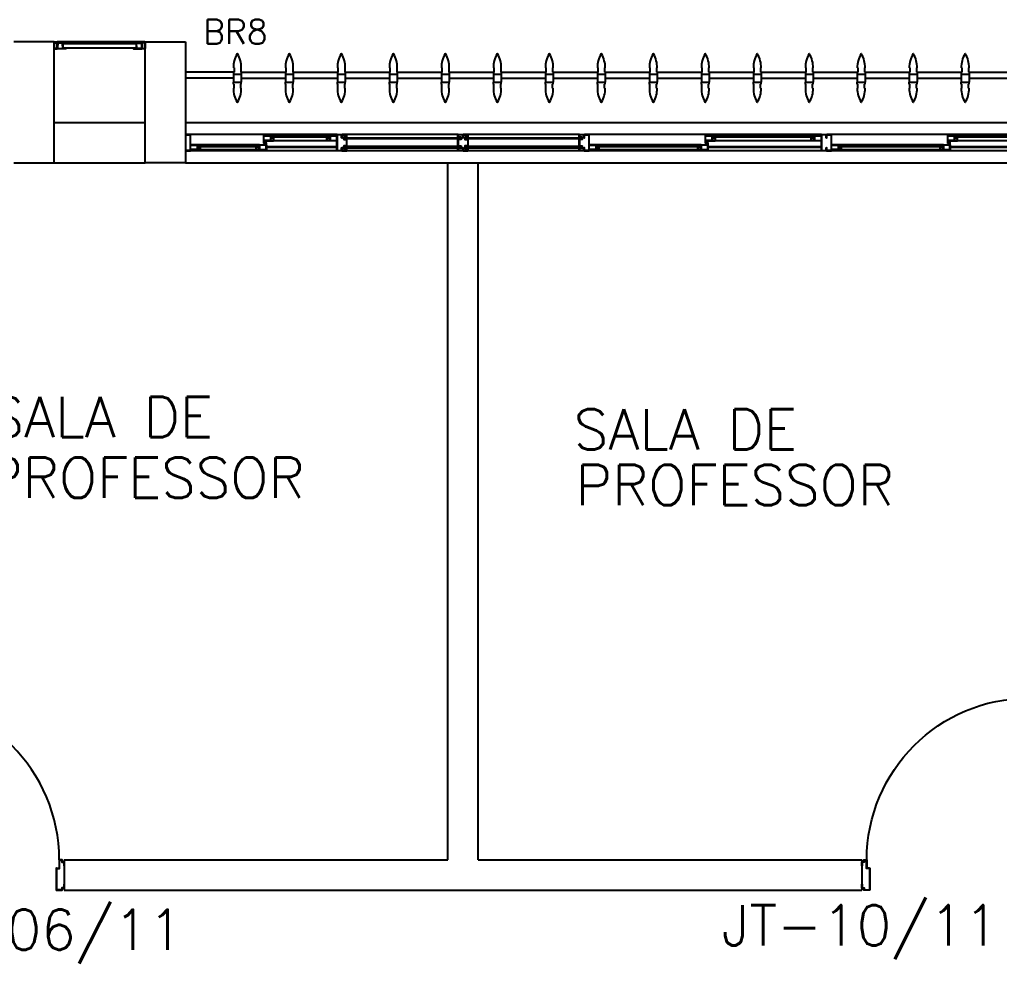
# Model space of a CAD drawing. Header units: millimetres. Extents: x 2686 to 2939, y 1294 to 1441.
# Drawn here: x 2742.299 to 2747.153, y 1434.012 to 1438.684 of the extents above; entities that cross this region are included whole.
import ezdxf

# ---------------------------------------------------------------- set-up
doc = ezdxf.new("R2010")
doc.units = ezdxf.units.MM
for name, color, linetype in [('AR-ALV', 2, 'Continuous'), ('AR-BRISES', 1, 'Continuous'), ('AR-ESQ', 1, 'Continuous'), ('AR-ESTC', 3, 'Continuous'), ('AR-PEITORIL', 1, 'Continuous'), ('AR-PORTA', 1, 'Continuous'), ('BR-PAINEL', 1, 'Continuous'), ('BR-SUPORTE', 1, 'Continuous'), ('BR-TEXTO', 2, 'Continuous'), ('DT-ESQ-BAGUETE-C', 1, 'Continuous'), ('DT-ESQ-BAGUETE-V', 1, 'Continuous'), ('DT-ESQ-CHAPA DOBRADA-V', 1, 'Continuous'), ('DT-ESQ-MARCO-V', 1, 'Continuous'), ('DT-ESQ-PERFIL CADEIRA-C', 2, 'Continuous'), ('DT-ESQ-PERFIL CADEIRA-V', 2, 'Continuous'), ('DT-ESQ-PERFIL U SIMPLES-C', 2, 'Continuous'), ('DT-ESQ-PERFIL U-C', 2, 'Continuous'), ('DT-ESQ-PERFIL U-V', 1, 'Continuous'), ('DT-ESQ-VENEZIANA-C', 1, 'Continuous'), ('DT-ESQ-VENEZIANA-V', 1, 'Continuous'), ('DT-ESQ-VIDRO-C', 2, 'Continuous'), ('DT-ESQ-VIDRO-V', 71, 'Continuous'), ('DT-TXTMOD', 1, 'Continuous'), ('ENDEREÇO', 2, 'Continuous'), ('maçaneta', 1, 'Continuous'), ('mov', 1, 'Continuous'), ('PM-PERFIL U-C', 2, 'Continuous'), ('pm1', 2, 'Continuous'), ('TEXTO', 2, 'Continuous')]:
    doc.layers.add(name, color=color, linetype=linetype)
doc.styles.add('S10', font='simplex.shx', dxfattribs={"height": 0.1})
doc.styles.add('S12', font='simplex.shx', dxfattribs={"width": 1.1, "height": 0.12})
doc.styles.add('UNB-100', font='simplex.shx', dxfattribs={"height": 0.2})
doc.styles.add('UNB1-100', font='simplex.shx', dxfattribs={"height": 0.2})

# ---------------------------------------------------------------- blocks, each defined once
blk = doc.blocks.new('EF35-P')
at = {"layer": 'DT-ESQ-BAGUETE-C', "ltscale": 0.1}
for points in [[(1.41, -0.08), (1.3965, -0.08), (1.3965, -0.0785), (1.4095, -0.0785, 0.414214), (1.41, -0.078), (1.41, -0.067, 0.414214), (1.4095, -0.0665), (1.3965, -0.0665), (1.3965, -0.065), (1.41, -0.065, -0.414214), (1.4115, -0.0665), (1.4115, -0.0785, -0.414214)], [(1.9015, -0.08), (1.915, -0.08), (1.915, -0.0785), (1.902, -0.0785, -0.414214), (1.9015, -0.078), (1.9015, -0.067, -0.414214), (1.902, -0.0665), (1.915, -0.0665), (1.915, -0.065), (1.9015, -0.065, 0.414214), (1.9, -0.0665), (1.9, -0.0785, 0.414214)], [(2.61, -0.08), (2.5965, -0.08), (2.5965, -0.0785), (2.6095, -0.0785, 0.414214), (2.61, -0.078), (2.61, -0.067, 0.414214), (2.6095, -0.0665), (2.5965, -0.0665), (2.5965, -0.065), (2.61, -0.065, -0.414214), (2.6115, -0.0665), (2.6115, -0.0785, -0.414214)], [(3.1015, -0.08), (3.115, -0.08), (3.115, -0.0785), (3.102, -0.0785, -0.414214), (3.1015, -0.078), (3.1015, -0.067, -0.414214), (3.102, -0.0665), (3.115, -0.0665), (3.115, -0.065), (3.1015, -0.065, 0.414214), (3.1, -0.0665), (3.1, -0.0785, 0.414214)], [(4.7975, -0.08), (4.784, -0.08), (4.784, -0.0785), (4.797, -0.0785, 0.414214), (4.7975, -0.078), (4.7975, -0.067, 0.414214), (4.797, -0.0665), (4.784, -0.0665), (4.784, -0.065), (4.7975, -0.065, -0.414214), (4.799, -0.0665), (4.799, -0.0785, -0.414214)], [(5.0765, -0.08), (5.09, -0.08), (5.09, -0.0785), (5.077, -0.0785, -0.414214), (5.0765, -0.078), (5.0765, -0.067, -0.414214), (5.077, -0.0665), (5.09, -0.0665), (5.09, -0.065), (5.0765, -0.065, 0.414214), (5.075, -0.0665), (5.075, -0.0785, 0.414214)], [(1.3265, -0.125), (1.34, -0.125), (1.34, -0.1235), (1.327, -0.1235, -0.414214), (1.3265, -0.123), (1.3265, -0.112, -0.414214), (1.327, -0.1115), (1.34, -0.1115), (1.34, -0.11), (1.3265, -0.11, 0.414214), (1.325, -0.1115), (1.325, -0.1235, 0.414214)], [(2.0485, -0.125), (2.035, -0.125), (2.035, -0.1235), (2.048, -0.1235, 0.414214), (2.0485, -0.123), (2.0485, -0.112, 0.414214), (2.048, -0.1115), (2.035, -0.1115), (2.035, -0.11), (2.0485, -0.11, -0.414214), (2.05, -0.1115), (2.05, -0.1235, -0.414214)], [(2.5265, -0.125), (2.54, -0.125), (2.54, -0.1235), (2.527, -0.1235, -0.414214), (2.5265, -0.123), (2.5265, -0.112, -0.414214), (2.527, -0.1115), (2.54, -0.1115), (2.54, -0.11), (2.5265, -0.11, 0.414214), (2.525, -0.1115), (2.525, -0.1235, 0.414214)], [(4.4485, -0.125), (4.435, -0.125), (4.435, -0.1235), (4.448, -0.1235, 0.414214), (4.4485, -0.123), (4.4485, -0.112, 0.414214), (4.448, -0.1115), (4.435, -0.1115), (4.435, -0.11), (4.4485, -0.11, -0.414214), (4.45, -0.1115), (4.45, -0.1235, -0.414214)], [(4.714, -0.125), (4.7275, -0.125), (4.7275, -0.1235), (4.7145, -0.1235, -0.414214), (4.714, -0.123), (4.714, -0.112, -0.414214), (4.7145, -0.1115), (4.7275, -0.1115), (4.7275, -0.11), (4.714, -0.11, 0.414214), (4.7125, -0.1115), (4.7125, -0.1235, 0.414214)]]:
    blk.add_lwpolyline(points, format="xyb", close=True, dxfattribs=at)
at = {"layer": 'DT-ESQ-BAGUETE-V', "ltscale": 0.1}
for p, q in [((1.41, -0.065), (1.9015, -0.065)), ((2.61, -0.065), (3.1015, -0.065)), ((4.7975, -0.065), (5.0765, -0.065)), ((0.8485, -0.11), (1.3265, -0.11)), ((2.0485, -0.11), (2.5265, -0.11)), ((4.4485, -0.11), (4.714, -0.11))]:
    blk.add_line(p, q, dxfattribs=at)
at = {"layer": 'DT-ESQ-CHAPA DOBRADA-V', "ltscale": 0.1}
for p, q in [((0.8, -0.077), (1.3615, -0.077)), ((0.8, -0.08), (1.3615, -0.08)), ((2, -0.077), (2.5615, -0.077)), ((2, -0.08), (2.5615, -0.08)), ((4.4, -0.077), (4.749, -0.077)), ((4.4, -0.08), (4.749, -0.08))]:
    blk.add_line(p, q, dxfattribs=at)
at = {"layer": 'DT-ESQ-MARCO-V', "ltscale": 0.1}
for p, q in [((3.1985, -0.06), (3.7515, -0.06)), ((3.7985, -0.06), (4.3515, -0.06)), ((3.1985, -0.14), (3.7515, -0.14)), ((3.7985, -0.14), (4.3515, -0.14))]:
    blk.add_line(p, q, dxfattribs=at)
at = {"layer": 'DT-ESQ-PERFIL CADEIRA-C', "ltscale": 0.1}
for p, q in [((1.3635, -0.0885), (1.41, -0.0885)), ((1.95, -0.0885), (1.9015, -0.0885)), ((2.5635, -0.0885), (2.61, -0.0885)), ((3.15, -0.0885), (3.1015, -0.0885)), ((4.751, -0.0885), (4.7975, -0.0885)), ((5.125, -0.0885), (5.0765, -0.0885)), ((1.373, -0.1335), (1.3265, -0.1335)), ((2, -0.1335), (2.0485, -0.1335)), ((2.573, -0.1335), (2.5265, -0.1335)), ((4.4, -0.1335), (4.4485, -0.1335)), ((4.7605, -0.1335), (4.714, -0.1335))]:
    blk.add_line(p, q, dxfattribs=at)
for points in [[(1.41, -0.087, -1), (1.41, -0.09), (1.3635, -0.09, -0.414214), (1.3615, -0.088), (1.3615, -0.067, -0.414214), (1.3635, -0.065), (1.395, -0.065, -0.414214), (1.3965, -0.0665), (1.3965, -0.087)], [(1.3965, -0.0885, -0.198913), (1.3954, -0.0881, -0.198913), (1.395, -0.087), (1.395, -0.067, 0.414214), (1.3945, -0.0665), (1.3635, -0.0665, 0.414214), (1.363, -0.067), (1.363, -0.088, 0.414214), (1.3635, -0.0885)], [(1.9015, -0.09), (1.95, -0.09), (1.95, -0.0885), (1.915, -0.0885, 0.198912), (1.9161, -0.0881, 0.198913), (1.9165, -0.087), (1.9165, -0.067, -0.414214), (1.917, -0.0665), (1.95, -0.0665), (1.95, -0.065), (1.9165, -0.065, 0.414214), (1.915, -0.0665), (1.915, -0.0785), (1.915, -0.08), (1.915, -0.087), (1.9015, -0.087, 1)], [(2.61, -0.087, -1), (2.61, -0.09), (2.5635, -0.09, -0.414214), (2.5615, -0.088), (2.5615, -0.067, -0.414214), (2.5635, -0.065), (2.595, -0.065, -0.414214), (2.5965, -0.0665), (2.5965, -0.087)], [(2.5965, -0.0885, -0.198913), (2.5954, -0.0881, -0.198913), (2.595, -0.087), (2.595, -0.067, 0.414214), (2.5945, -0.0665), (2.5635, -0.0665, 0.414214), (2.563, -0.067), (2.563, -0.088, 0.414214), (2.5635, -0.0885)], [(3.1015, -0.09), (3.15, -0.09), (3.15, -0.0885), (3.115, -0.0885, 0.198912), (3.1161, -0.0881, 0.198913), (3.1165, -0.087), (3.1165, -0.067, -0.414214), (3.117, -0.0665), (3.15, -0.0665), (3.15, -0.065), (3.1165, -0.065, 0.414214), (3.115, -0.0665), (3.115, -0.0785), (3.115, -0.08), (3.115, -0.087), (3.1015, -0.087, 1)], [(4.7975, -0.087, -1), (4.7975, -0.09), (4.751, -0.09, -0.414214), (4.749, -0.088), (4.749, -0.067, -0.414214), (4.751, -0.065), (4.7825, -0.065, -0.414214), (4.784, -0.0665), (4.784, -0.087)], [(4.784, -0.0885, -0.198913), (4.7829, -0.0881, -0.198913), (4.7825, -0.087), (4.7825, -0.067, 0.414214), (4.782, -0.0665), (4.751, -0.0665, 0.414214), (4.7505, -0.067), (4.7505, -0.088, 0.414214), (4.751, -0.0885)], [(5.0765, -0.09), (5.125, -0.09), (5.125, -0.0885), (5.09, -0.0885, 0.198912), (5.0911, -0.0881, 0.198913), (5.0915, -0.087), (5.0915, -0.067, -0.414214), (5.092, -0.0665), (5.125, -0.0665), (5.125, -0.065), (5.0915, -0.065, 0.414214), (5.09, -0.0665), (5.09, -0.0785), (5.09, -0.08), (5.09, -0.087), (5.0765, -0.087, 1)], [(1.3265, -0.132, 1), (1.3265, -0.135), (1.373, -0.135, 0.414214), (1.375, -0.133), (1.375, -0.112, 0.414214), (1.373, -0.11), (1.3415, -0.11, 0.414214), (1.34, -0.1115), (1.34, -0.132)], [(1.34, -0.1335, 0.198913), (1.3411, -0.1331, 0.198913), (1.3415, -0.132), (1.3415, -0.112, -0.414214), (1.342, -0.1115), (1.373, -0.1115, -0.414214), (1.3735, -0.112), (1.3735, -0.133, -0.414214), (1.373, -0.1335)], [(2.0485, -0.135), (2, -0.135), (2, -0.1335), (2.035, -0.1335, -0.198912), (2.0339, -0.1331, -0.198913), (2.0335, -0.132), (2.0335, -0.112, 0.414214), (2.033, -0.1115), (2, -0.1115), (2, -0.11), (2.0335, -0.11, -0.414214), (2.035, -0.1115), (2.035, -0.1235), (2.035, -0.125), (2.035, -0.132), (2.0485, -0.132, -1)], [(2.5265, -0.132, 1), (2.5265, -0.135), (2.573, -0.135, 0.414214), (2.575, -0.133), (2.575, -0.112, 0.414214), (2.573, -0.11), (2.5415, -0.11, 0.414214), (2.54, -0.1115), (2.54, -0.132)], [(2.54, -0.1335, 0.198913), (2.5411, -0.1331, 0.198913), (2.5415, -0.132), (2.5415, -0.112, -0.414214), (2.542, -0.1115), (2.573, -0.1115, -0.414214), (2.5735, -0.112), (2.5735, -0.133, -0.414214), (2.573, -0.1335)], [(4.4485, -0.135), (4.4, -0.135), (4.4, -0.1335), (4.435, -0.1335, -0.198912), (4.4339, -0.1331, -0.198913), (4.4335, -0.132), (4.4335, -0.112, 0.414214), (4.433, -0.1115), (4.4, -0.1115), (4.4, -0.11), (4.4335, -0.11, -0.414214), (4.435, -0.1115), (4.435, -0.1235), (4.435, -0.125), (4.435, -0.132), (4.4485, -0.132, -1)], [(4.714, -0.132, 1), (4.714, -0.135), (4.7605, -0.135, 0.414214), (4.7625, -0.133), (4.7625, -0.112, 0.414214), (4.7605, -0.11), (4.729, -0.11, 0.414214), (4.7275, -0.1115), (4.7275, -0.132)], [(4.7275, -0.1335, 0.198913), (4.7286, -0.1331, 0.198913), (4.729, -0.132), (4.729, -0.112, -0.414214), (4.7295, -0.1115), (4.7605, -0.1115, -0.414214), (4.761, -0.112), (4.761, -0.133, -0.414214), (4.7605, -0.1335)]]:
    blk.add_lwpolyline(points, format="xyb", close=True, dxfattribs=at)
at = {"layer": 'DT-ESQ-PERFIL CADEIRA-V', "ltscale": 0.1}
for p, q in [((1.395, -0.09), (1.9015, -0.09)), ((2.595, -0.09), (3.1015, -0.09)), ((4.7825, -0.09), (5.0765, -0.09)), ((0.8485, -0.135), (1.3265, -0.135)), ((2.0485, -0.135), (2.5265, -0.135)), ((4.4485, -0.135), (4.714, -0.135))]:
    blk.add_line(p, q, dxfattribs=at)
at = {"layer": 'DT-ESQ-PERFIL U SIMPLES-C', "ltscale": 0.1}
for points in [[(1.3635, -0.102), (1.3715, -0.102), (1.3715, -0.1005), (1.3635, -0.1005, -0.414214), (1.363, -0.1), (1.363, -0.092, -0.414214), (1.3635, -0.0915), (1.3715, -0.0915), (1.3715, -0.09), (1.3635, -0.09, 0.414214), (1.3615, -0.092), (1.3615, -0.1, 0.414214)], [(2.5635, -0.102), (2.5715, -0.102), (2.5715, -0.1005), (2.5635, -0.1005, -0.414214), (2.563, -0.1), (2.563, -0.092, -0.414214), (2.5635, -0.0915), (2.5715, -0.0915), (2.5715, -0.09), (2.5635, -0.09, 0.414214), (2.5615, -0.092), (2.5615, -0.1, 0.414214)], [(4.751, -0.102), (4.759, -0.102), (4.759, -0.1005), (4.751, -0.1005, -0.414214), (4.7505, -0.1), (4.7505, -0.092, -0.414214), (4.751, -0.0915), (4.759, -0.0915), (4.759, -0.09), (4.751, -0.09, 0.414214), (4.749, -0.092), (4.749, -0.1, 0.414214)], [(1.373, -0.098), (1.365, -0.098), (1.365, -0.0995), (1.373, -0.0995, -0.414214), (1.3735, -0.1), (1.3735, -0.108, -0.414214), (1.373, -0.1085), (1.365, -0.1085), (1.365, -0.11), (1.373, -0.11, 0.414214), (1.375, -0.108), (1.375, -0.1, 0.414214)], [(2.573, -0.098), (2.565, -0.098), (2.565, -0.0995), (2.573, -0.0995, -0.414214), (2.5735, -0.1), (2.5735, -0.108, -0.414214), (2.573, -0.1085), (2.565, -0.1085), (2.565, -0.11), (2.573, -0.11, 0.414214), (2.575, -0.108), (2.575, -0.1, 0.414214)], [(4.7605, -0.098), (4.7525, -0.098), (4.7525, -0.0995), (4.7605, -0.0995, -0.414214), (4.761, -0.1), (4.761, -0.108, -0.414214), (4.7605, -0.1085), (4.7525, -0.1085), (4.7525, -0.11), (4.7605, -0.11, 0.414214), (4.7625, -0.108), (4.7625, -0.1, 0.414214)]]:
    blk.add_lwpolyline(points, format="xyb", close=True, dxfattribs=at)
at = {"layer": 'DT-ESQ-PERFIL U-C', "ltscale": 0.1}
for points in [[(1.975, -0.0615, 0.414214), (1.9735, -0.06), (1.9515, -0.06, 0.414214), (1.95, -0.0615), (1.95, -0.1385, 0.414214), (1.9515, -0.14), (1.9735, -0.14, 0.414214), (1.975, -0.1385), (1.975, -0.125), (1.9735, -0.125), (1.9735, -0.138, -0.414214), (1.973, -0.1385), (1.952, -0.1385, -0.414214), (1.9515, -0.138), (1.9515, -0.062, -0.414214), (1.952, -0.0615), (1.973, -0.0615, -0.414214), (1.9735, -0.062), (1.9735, -0.075), (1.975, -0.075)], [(1.975, -0.0615, -0.414214), (1.9765, -0.06), (1.9985, -0.06, -0.414214), (2, -0.0615), (2, -0.1385, -0.414214), (1.9985, -0.14), (1.9765, -0.14, -0.414214), (1.975, -0.1385), (1.975, -0.125), (1.9765, -0.125), (1.9765, -0.138, 0.414214), (1.977, -0.1385), (1.998, -0.1385, 0.414214), (1.9985, -0.138), (1.9985, -0.062, 0.414214), (1.998, -0.0615), (1.977, -0.0615, 0.414214), (1.9765, -0.062), (1.9765, -0.075), (1.975, -0.075)], [(3.175, -0.0615, 0.414214), (3.1735, -0.06), (3.1515, -0.06, 0.414214), (3.15, -0.0615), (3.15, -0.1385, 0.414214), (3.1515, -0.14), (3.1735, -0.14, 0.414214), (3.175, -0.1385), (3.175, -0.125), (3.1735, -0.125), (3.1735, -0.138, -0.414214), (3.173, -0.1385), (3.152, -0.1385, -0.414214), (3.1515, -0.138), (3.1515, -0.062, -0.414214), (3.152, -0.0615), (3.173, -0.0615, -0.414214), (3.1735, -0.062), (3.1735, -0.075), (3.175, -0.075)], [(3.2, -0.1285), (3.2, -0.1385, -0.414214), (3.1985, -0.14), (3.1765, -0.14, -0.414214), (3.175, -0.1385), (3.175, -0.125), (3.1765, -0.125), (3.1765, -0.138, 0.414214), (3.177, -0.1385), (3.198, -0.1385, 0.414214), (3.1985, -0.138), (3.1985, -0.1285), (3.1855, -0.1285, -0.414214), (3.184, -0.127), (3.184, -0.117, -0.414214), (3.1855, -0.1155), (3.1985, -0.1155), (3.1985, -0.0845), (3.1855, -0.0845, -0.414214), (3.184, -0.083), (3.184, -0.073, -0.414214), (3.1855, -0.0715), (3.1985, -0.0715), (3.1985, -0.062, 0.414214), (3.198, -0.0615), (3.177, -0.0615, 0.414214), (3.1765, -0.062), (3.1765, -0.075), (3.175, -0.075), (3.175, -0.0615, -0.414214), (3.1765, -0.06), (3.1985, -0.06, -0.414214), (3.2, -0.0615), (3.2, -0.0715, -0.414214), (3.1985, -0.073), (3.1855, -0.073), (3.1855, -0.083), (3.1985, -0.083), (3.1985, -0.083, -0.414214), (3.2, -0.0845), (3.2, -0.1155, -0.414214), (3.1985, -0.117), (3.1985, -0.117), (3.1855, -0.117), (3.1855, -0.127), (3.1985, -0.127, -0.414214)], [(3.75, -0.1285), (3.75, -0.1385, 0.414214), (3.7515, -0.14), (3.7735, -0.14, 0.414214), (3.775, -0.1385), (3.775, -0.125), (3.7735, -0.125), (3.7735, -0.138, -0.414214), (3.773, -0.1385), (3.752, -0.1385, -0.414214), (3.7515, -0.138), (3.7515, -0.1285), (3.7645, -0.1285, 0.414214), (3.766, -0.127), (3.766, -0.117, 0.414214), (3.7645, -0.1155), (3.7515, -0.1155), (3.7515, -0.0845), (3.7645, -0.0845, 0.414214), (3.766, -0.083), (3.766, -0.073, 0.414214), (3.7645, -0.0715), (3.7515, -0.0715), (3.7515, -0.062, -0.414214), (3.752, -0.0615), (3.773, -0.0615, -0.414214), (3.7735, -0.062), (3.7735, -0.075), (3.775, -0.075), (3.775, -0.0615, 0.414214), (3.7735, -0.06), (3.7515, -0.06, 0.414214), (3.75, -0.0615), (3.75, -0.0715, 0.414214), (3.7515, -0.073), (3.7645, -0.073), (3.7645, -0.083), (3.7515, -0.083), (3.7515, -0.083, 0.414214), (3.75, -0.0845), (3.75, -0.1155, 0.414214), (3.7515, -0.117), (3.7515, -0.117), (3.7645, -0.117), (3.7645, -0.127), (3.7515, -0.127, 0.414214)], [(3.8, -0.1285), (3.8, -0.1385, -0.414214), (3.7985, -0.14), (3.7765, -0.14, -0.414214), (3.775, -0.1385), (3.775, -0.125), (3.7765, -0.125), (3.7765, -0.138, 0.414214), (3.777, -0.1385), (3.798, -0.1385, 0.414214), (3.7985, -0.138), (3.7985, -0.1285), (3.7855, -0.1285, -0.414214), (3.784, -0.127), (3.784, -0.117, -0.414214), (3.7855, -0.1155), (3.7985, -0.1155), (3.7985, -0.0845), (3.7855, -0.0845, -0.414214), (3.784, -0.083), (3.784, -0.073, -0.414214), (3.7855, -0.0715), (3.7985, -0.0715), (3.7985, -0.062, 0.414214), (3.798, -0.0615), (3.777, -0.0615, 0.414214), (3.7765, -0.062), (3.7765, -0.075), (3.775, -0.075), (3.775, -0.0615, -0.414214), (3.7765, -0.06), (3.7985, -0.06, -0.414214), (3.8, -0.0615), (3.8, -0.0715, -0.414214), (3.7985, -0.073), (3.7855, -0.073), (3.7855, -0.083), (3.7985, -0.083), (3.7985, -0.083, -0.414214), (3.8, -0.0845), (3.8, -0.1155, -0.414214), (3.7985, -0.117), (3.7985, -0.117), (3.7855, -0.117), (3.7855, -0.127), (3.7985, -0.127, -0.414214)], [(4.35, -0.1285), (4.35, -0.1385, 0.414214), (4.3515, -0.14), (4.3735, -0.14, 0.414214), (4.375, -0.1385), (4.375, -0.125), (4.3735, -0.125), (4.3735, -0.138, -0.414214), (4.373, -0.1385), (4.352, -0.1385, -0.414214), (4.3515, -0.138), (4.3515, -0.1285), (4.3645, -0.1285, 0.414214), (4.366, -0.127), (4.366, -0.117, 0.414214), (4.3645, -0.1155), (4.3515, -0.1155), (4.3515, -0.0845), (4.3645, -0.0845, 0.414214), (4.366, -0.083), (4.366, -0.073, 0.414214), (4.3645, -0.0715), (4.3515, -0.0715), (4.3515, -0.062, -0.414214), (4.352, -0.0615), (4.373, -0.0615, -0.414214), (4.3735, -0.062), (4.3735, -0.075), (4.375, -0.075), (4.375, -0.0615, 0.414214), (4.3735, -0.06), (4.3515, -0.06, 0.414214), (4.35, -0.0615), (4.35, -0.0715, 0.414214), (4.3515, -0.073), (4.3645, -0.073), (4.3645, -0.083), (4.3515, -0.083), (4.3515, -0.083, 0.414214), (4.35, -0.0845), (4.35, -0.1155, 0.414214), (4.3515, -0.117), (4.3515, -0.117), (4.3645, -0.117), (4.3645, -0.127), (4.3515, -0.127, 0.414214)], [(4.375, -0.0615, -0.414214), (4.3765, -0.06), (4.3985, -0.06, -0.414214), (4.4, -0.0615), (4.4, -0.1385, -0.414214), (4.3985, -0.14), (4.3765, -0.14, -0.414214), (4.375, -0.1385), (4.375, -0.125), (4.3765, -0.125), (4.3765, -0.138, 0.414214), (4.377, -0.1385), (4.398, -0.1385, 0.414214), (4.3985, -0.138), (4.3985, -0.062, 0.414214), (4.398, -0.0615), (4.377, -0.0615, 0.414214), (4.3765, -0.062), (4.3765, -0.075), (4.375, -0.075)], [(5.15, -0.0615, 0.414214), (5.1485, -0.06), (5.1265, -0.06, 0.414214), (5.125, -0.0615), (5.125, -0.1385, 0.414214), (5.1265, -0.14), (5.1485, -0.14, 0.414214), (5.15, -0.1385), (5.15, -0.125), (5.1485, -0.125), (5.1485, -0.138, -0.414214), (5.148, -0.1385), (5.127, -0.1385, -0.414214), (5.1265, -0.138), (5.1265, -0.062, -0.414214), (5.127, -0.0615), (5.148, -0.0615, -0.414214), (5.1485, -0.062), (5.1485, -0.075), (5.15, -0.075)]]:
    blk.add_lwpolyline(points, format="xyb", close=True, dxfattribs=at)
at = {"layer": 'DT-ESQ-PERFIL U-V', "ltscale": 0.1}
for p, q in [((0.7985, -0.06), (1.9515, -0.06)), ((1.9985, -0.06), (3.1515, -0.06)), ((4.3985, -0.06), (5.1265, -0.06)), ((0.7985, -0.14), (1.9515, -0.14)), ((1.9985, -0.14), (3.1515, -0.14)), ((4.3985, -0.14), (5.1265, -0.14))]:
    blk.add_line(p, q, dxfattribs=at)
at = {"layer": 'DT-ESQ-VIDRO-C', "ltscale": 0.1}
for points in [[(1.9125, -0.085), (1.9125, -0.082), (1.399, -0.082), (1.399, -0.085)], [(3.1125, -0.085), (3.1125, -0.082), (2.599, -0.082), (2.599, -0.085)], [(3.7625, -0.081), (3.7625, -0.075), (3.1875, -0.075), (3.1875, -0.081)], [(4.3625, -0.081), (4.3625, -0.075), (3.7875, -0.075), (3.7875, -0.081)], [(5.0875, -0.085), (5.0875, -0.082), (4.7865, -0.082), (4.7865, -0.085)], [(0.838, -0.13), (0.838, -0.127), (1.337, -0.127), (1.337, -0.13)], [(2.038, -0.13), (2.038, -0.127), (2.537, -0.127), (2.537, -0.13)], [(4.438, -0.13), (4.438, -0.127), (4.7245, -0.127), (4.7245, -0.13)]]:
    blk.add_lwpolyline(points, close=True, dxfattribs=at)
at = {"layer": 'DT-ESQ-VIDRO-V', "ltscale": 0.1}
for points in [[(3.7625, -0.119), (3.7625, -0.125), (3.1875, -0.125), (3.1875, -0.119)], [(4.3625, -0.119), (4.3625, -0.125), (3.7875, -0.125), (3.7875, -0.119)]]:
    blk.add_lwpolyline(points, close=True, dxfattribs=at)
at = {"layer": 'DT-TXTMOD', "ltscale": 0.1, "style": 'S10', "flags": 3}
for tag, p in [('M01', (0.025, -0.28)), ('M02', (0.3253, -0.28)), ('M03', (0.627, -0.28)), ('M04', (0.9288, -0.28)), ('M05', (1.2306, -0.28)), ('M06', (1.5323, -0.28)), ('M07', (1.8341, -0.28)), ('M08', (2.1359, -0.28)), ('M09', (2.4376, -0.28)), ('M10', (2.7394, -0.28)), ('M11', (3.0412, -0.28)), ('M12', (3.3429, -0.28)), ('M13', (3.6447, -0.28)), ('M14', (3.9464, -0.28)), ('M15', (4.2482, -0.28)), ('M16', (4.55, -0.28)), ('M17', (4.8517, -0.28))]:
    blk.add_attdef(tag, p, '', height=0.1, dxfattribs=at)
blk = doc.blocks.new('BR-MODULO8')
at = {"layer": 'BR-PAINEL'}
for p, q in [((-4.9117, 0.27), (-4.9092, 0.27)), ((-4.9117, 0.25), (-4.9117, 0.24)), ((-4.9117, 0.25), (-4.9092, 0.25)), ((-4.9092, 0.27), (-4.9092, 0.25)), ((-4.8758, 0.27), (-4.8758, 0.25)), ((-4.8733, 0.27), (-4.8758, 0.27)), ((-4.8733, 0.25), (-4.8758, 0.25)), ((-4.8733, 0.25), (-4.8733, 0.24)), ((-4.6542, 0.27), (-4.6517, 0.27)), ((-4.6542, 0.25), (-4.6542, 0.24)), ((-4.6542, 0.25), (-4.6517, 0.25)), ((-4.6517, 0.27), (-4.6517, 0.25)), ((-4.6183, 0.27), (-4.6183, 0.25)), ((-4.6158, 0.27), (-4.6183, 0.27)), ((-4.6158, 0.25), (-4.6183, 0.25)), ((-4.6158, 0.25), (-4.6158, 0.24)), ((-4.3967, 0.27), (-4.3942, 0.27)), ((-4.3967, 0.25), (-4.3967, 0.24)), ((-4.3967, 0.25), (-4.3942, 0.25)), ((-4.3942, 0.27), (-4.3942, 0.25)), ((-4.3608, 0.27), (-4.3608, 0.25)), ((-4.3583, 0.27), (-4.3608, 0.27)), ((-4.3583, 0.25), (-4.3608, 0.25)), ((-4.3583, 0.25), (-4.3583, 0.24)), ((-4.1392, 0.27), (-4.1367, 0.27)), ((-4.1392, 0.25), (-4.1392, 0.24)), ((-4.1392, 0.25), (-4.1367, 0.25)), ((-4.1367, 0.27), (-4.1367, 0.25)), ((-4.1033, 0.27), (-4.1033, 0.25)), ((-4.1008, 0.27), (-4.1033, 0.27)), ((-4.1008, 0.25), (-4.1033, 0.25)), ((-4.1008, 0.25), (-4.1008, 0.24)), ((-3.8817, 0.27), (-3.8792, 0.27)), ((-3.8817, 0.25), (-3.8817, 0.24)), ((-3.8817, 0.25), (-3.8792, 0.25)), ((-3.8792, 0.27), (-3.8792, 0.25)), ((-3.8458, 0.27), (-3.8458, 0.25)), ((-3.8433, 0.27), (-3.8458, 0.27)), ((-3.8433, 0.25), (-3.8458, 0.25)), ((-3.8433, 0.25), (-3.8433, 0.24)), ((-3.6242, 0.27), (-3.6217, 0.27)), ((-3.6242, 0.25), (-3.6242, 0.24)), ((-3.6242, 0.25), (-3.6217, 0.25)), ((-3.6217, 0.27), (-3.6217, 0.25)), ((-3.5883, 0.27), (-3.5883, 0.25)), ((-3.5858, 0.27), (-3.5883, 0.27)), ((-3.5858, 0.25), (-3.5883, 0.25)), ((-3.5858, 0.25), (-3.5858, 0.24)), ((-3.3667, 0.27), (-3.3642, 0.27)), ((-3.3667, 0.25), (-3.3667, 0.24)), ((-3.3667, 0.25), (-3.3642, 0.25)), ((-3.3642, 0.27), (-3.3642, 0.25)), ((-3.3308, 0.27), (-3.3308, 0.25)), ((-3.3283, 0.27), (-3.3308, 0.27)), ((-3.3283, 0.25), (-3.3308, 0.25)), ((-3.3283, 0.25), (-3.3283, 0.24)), ((-3.1092, 0.27), (-3.1067, 0.27)), ((-3.1092, 0.25), (-3.1092, 0.24)), ((-3.1092, 0.25), (-3.1067, 0.25)), ((-3.1067, 0.27), (-3.1067, 0.25)), ((-3.0733, 0.27), (-3.0733, 0.25)), ((-3.0708, 0.27), (-3.0733, 0.27)), ((-3.0708, 0.25), (-3.0733, 0.25)), ((-3.0708, 0.25), (-3.0708, 0.24)), ((-2.8517, 0.27), (-2.8492, 0.27)), ((-2.8517, 0.25), (-2.8517, 0.24)), ((-2.8517, 0.25), (-2.8492, 0.25)), ((-2.8492, 0.27), (-2.8492, 0.25)), ((-2.8158, 0.27), (-2.8158, 0.25)), ((-2.8133, 0.27), (-2.8158, 0.27)), ((-2.8133, 0.25), (-2.8158, 0.25)), ((-2.8133, 0.25), (-2.8133, 0.24)), ((-2.5942, 0.27), (-2.5917, 0.27)), ((-2.5942, 0.25), (-2.5942, 0.24)), ((-2.5942, 0.25), (-2.5917, 0.25)), ((-2.5917, 0.27), (-2.5917, 0.25)), ((-2.5583, 0.27), (-2.5583, 0.25)), ((-2.5558, 0.27), (-2.5583, 0.27)), ((-2.5558, 0.25), (-2.5583, 0.25)), ((-2.5558, 0.25), (-2.5558, 0.24)), ((-2.3367, 0.27), (-2.3342, 0.27)), ((-2.3367, 0.25), (-2.3367, 0.24)), ((-2.3367, 0.25), (-2.3342, 0.25)), ((-2.3342, 0.27), (-2.3342, 0.25)), ((-2.3008, 0.27), (-2.3008, 0.25)), ((-2.2983, 0.27), (-2.3008, 0.27)), ((-2.2983, 0.25), (-2.3008, 0.25)), ((-2.2983, 0.25), (-2.2983, 0.24)), ((-2.0792, 0.27), (-2.0767, 0.27)), ((-2.0792, 0.25), (-2.0792, 0.24)), ((-2.0792, 0.25), (-2.0767, 0.25)), ((-2.0767, 0.27), (-2.0767, 0.25)), ((-2.0433, 0.27), (-2.0433, 0.25)), ((-2.0408, 0.27), (-2.0433, 0.27)), ((-2.0408, 0.25), (-2.0433, 0.25)), ((-2.0408, 0.25), (-2.0408, 0.24)), ((-1.8217, 0.27), (-1.8192, 0.27)), ((-1.8217, 0.25), (-1.8217, 0.24)), ((-1.8217, 0.25), (-1.8192, 0.25)), ((-1.8192, 0.27), (-1.8192, 0.25)), ((-1.7858, 0.27), (-1.7858, 0.25)), ((-1.7833, 0.27), (-1.7858, 0.27)), ((-1.7833, 0.25), (-1.7858, 0.25)), ((-1.7833, 0.25), (-1.7833, 0.24)), ((-1.5642, 0.27), (-1.5617, 0.27)), ((-1.5642, 0.25), (-1.5642, 0.24)), ((-1.5642, 0.25), (-1.5617, 0.25)), ((-1.5617, 0.27), (-1.5617, 0.25)), ((-1.5283, 0.27), (-1.5283, 0.25)), ((-1.5258, 0.27), (-1.5283, 0.27)), ((-1.5258, 0.25), (-1.5283, 0.25)), ((-1.5258, 0.25), (-1.5258, 0.24)), ((-1.3067, 0.27), (-1.3042, 0.27)), ((-1.3067, 0.25), (-1.3067, 0.24)), ((-1.3067, 0.25), (-1.3042, 0.25)), ((-1.3042, 0.27), (-1.3042, 0.25)), ((-1.2708, 0.27), (-1.2708, 0.25)), ((-1.2683, 0.27), (-1.2708, 0.27)), ((-1.2683, 0.25), (-1.2708, 0.25)), ((-1.2683, 0.25), (-1.2683, 0.24)), ((-4.9117, 0.24), (-4.8733, 0.24)), ((-4.9117, 0.24), (-4.9117, 0.2)), ((-4.9117, 0.2), (-4.8733, 0.2)), ((-4.9117, 0.19), (-4.9117, 0.2)), ((-4.8733, 0.24), (-4.8733, 0.2)), ((-4.8733, 0.19), (-4.8733, 0.2)), ((-4.6542, 0.24), (-4.6158, 0.24)), ((-4.6542, 0.24), (-4.6542, 0.2)), ((-4.6542, 0.2), (-4.6158, 0.2)), ((-4.6542, 0.19), (-4.6542, 0.2)), ((-4.6158, 0.24), (-4.6158, 0.2)), ((-4.6158, 0.19), (-4.6158, 0.2)), ((-4.3967, 0.24), (-4.3583, 0.24)), ((-4.3967, 0.24), (-4.3967, 0.2)), ((-4.3967, 0.2), (-4.3583, 0.2)), ((-4.3967, 0.19), (-4.3967, 0.2)), ((-4.3583, 0.24), (-4.3583, 0.2)), ((-4.3583, 0.19), (-4.3583, 0.2)), ((-4.1392, 0.24), (-4.1008, 0.24)), ((-4.1392, 0.24), (-4.1392, 0.2)), ((-4.1392, 0.2), (-4.1008, 0.2)), ((-4.1392, 0.19), (-4.1392, 0.2)), ((-4.1008, 0.24), (-4.1008, 0.2)), ((-4.1008, 0.19), (-4.1008, 0.2)), ((-3.8817, 0.24), (-3.8433, 0.24)), ((-3.8817, 0.24), (-3.8817, 0.2)), ((-3.8817, 0.2), (-3.8433, 0.2)), ((-3.8817, 0.19), (-3.8817, 0.2)), ((-3.8433, 0.24), (-3.8433, 0.2)), ((-3.8433, 0.19), (-3.8433, 0.2)), ((-3.6242, 0.24), (-3.5858, 0.24)), ((-3.6242, 0.24), (-3.6242, 0.2)), ((-3.6242, 0.2), (-3.5858, 0.2)), ((-3.6242, 0.19), (-3.6242, 0.2)), ((-3.5858, 0.24), (-3.5858, 0.2)), ((-3.5858, 0.19), (-3.5858, 0.2)), ((-3.3667, 0.24), (-3.3283, 0.24)), ((-3.3667, 0.24), (-3.3667, 0.2)), ((-3.3667, 0.2), (-3.3283, 0.2)), ((-3.3667, 0.19), (-3.3667, 0.2)), ((-3.3283, 0.24), (-3.3283, 0.2)), ((-3.3283, 0.19), (-3.3283, 0.2)), ((-3.1092, 0.24), (-3.0708, 0.24)), ((-3.1092, 0.24), (-3.1092, 0.2)), ((-3.1092, 0.2), (-3.0708, 0.2)), ((-3.1092, 0.19), (-3.1092, 0.2)), ((-3.0708, 0.24), (-3.0708, 0.2)), ((-3.0708, 0.19), (-3.0708, 0.2)), ((-2.8517, 0.24), (-2.8133, 0.24)), ((-2.8517, 0.24), (-2.8517, 0.2)), ((-2.8517, 0.2), (-2.8133, 0.2)), ((-2.8517, 0.19), (-2.8517, 0.2)), ((-2.8133, 0.24), (-2.8133, 0.2)), ((-2.8133, 0.19), (-2.8133, 0.2)), ((-2.5942, 0.24), (-2.5558, 0.24)), ((-2.5942, 0.24), (-2.5942, 0.2)), ((-2.5942, 0.2), (-2.5558, 0.2)), ((-2.5942, 0.19), (-2.5942, 0.2)), ((-2.5558, 0.24), (-2.5558, 0.2)), ((-2.5558, 0.19), (-2.5558, 0.2)), ((-2.3367, 0.24), (-2.2983, 0.24)), ((-2.3367, 0.24), (-2.3367, 0.2)), ((-2.3367, 0.2), (-2.2983, 0.2)), ((-2.3367, 0.19), (-2.3367, 0.2)), ((-2.2983, 0.24), (-2.2983, 0.2)), ((-2.2983, 0.19), (-2.2983, 0.2)), ((-2.0792, 0.24), (-2.0408, 0.24)), ((-2.0792, 0.24), (-2.0792, 0.2)), ((-2.0792, 0.2), (-2.0408, 0.2)), ((-2.0792, 0.19), (-2.0792, 0.2)), ((-2.0408, 0.24), (-2.0408, 0.2)), ((-2.0408, 0.19), (-2.0408, 0.2)), ((-1.8217, 0.24), (-1.7833, 0.24)), ((-1.8217, 0.24), (-1.8217, 0.2)), ((-1.8217, 0.2), (-1.7833, 0.2)), ((-1.8217, 0.19), (-1.8217, 0.2)), ((-1.7833, 0.24), (-1.7833, 0.2)), ((-1.7833, 0.19), (-1.7833, 0.2)), ((-1.5642, 0.24), (-1.5258, 0.24)), ((-1.5642, 0.24), (-1.5642, 0.2)), ((-1.5642, 0.2), (-1.5258, 0.2)), ((-1.5642, 0.19), (-1.5642, 0.2)), ((-1.5258, 0.24), (-1.5258, 0.2)), ((-1.5258, 0.19), (-1.5258, 0.2)), ((-1.3067, 0.24), (-1.2683, 0.24)), ((-1.3067, 0.24), (-1.3067, 0.2)), ((-1.3067, 0.2), (-1.2683, 0.2)), ((-1.3067, 0.19), (-1.3067, 0.2)), ((-1.2683, 0.24), (-1.2683, 0.2)), ((-1.2683, 0.19), (-1.2683, 0.2)), ((-4.9117, 0.19), (-4.9092, 0.19)), ((-4.9117, 0.17), (-4.9092, 0.17)), ((-4.9092, 0.17), (-4.9092, 0.19)), ((-4.8733, 0.19), (-4.8758, 0.19)), ((-4.8758, 0.17), (-4.8758, 0.19)), ((-4.8733, 0.17), (-4.8758, 0.17)), ((-4.6542, 0.19), (-4.6517, 0.19)), ((-4.6542, 0.17), (-4.6517, 0.17)), ((-4.6517, 0.17), (-4.6517, 0.19)), ((-4.6158, 0.19), (-4.6183, 0.19)), ((-4.6183, 0.17), (-4.6183, 0.19)), ((-4.6158, 0.17), (-4.6183, 0.17)), ((-4.3967, 0.19), (-4.3942, 0.19)), ((-4.3967, 0.17), (-4.3942, 0.17)), ((-4.3942, 0.17), (-4.3942, 0.19)), ((-4.3583, 0.19), (-4.3608, 0.19)), ((-4.3608, 0.17), (-4.3608, 0.19)), ((-4.3583, 0.17), (-4.3608, 0.17)), ((-4.1392, 0.19), (-4.1367, 0.19)), ((-4.1392, 0.17), (-4.1367, 0.17)), ((-4.1367, 0.17), (-4.1367, 0.19)), ((-4.1008, 0.19), (-4.1033, 0.19)), ((-4.1033, 0.17), (-4.1033, 0.19)), ((-4.1008, 0.17), (-4.1033, 0.17)), ((-3.8817, 0.19), (-3.8792, 0.19)), ((-3.8817, 0.17), (-3.8792, 0.17)), ((-3.8792, 0.17), (-3.8792, 0.19)), ((-3.8433, 0.19), (-3.8458, 0.19)), ((-3.8458, 0.17), (-3.8458, 0.19)), ((-3.8433, 0.17), (-3.8458, 0.17)), ((-3.6242, 0.19), (-3.6217, 0.19)), ((-3.6242, 0.17), (-3.6217, 0.17)), ((-3.6217, 0.17), (-3.6217, 0.19)), ((-3.5858, 0.19), (-3.5883, 0.19)), ((-3.5883, 0.17), (-3.5883, 0.19)), ((-3.5858, 0.17), (-3.5883, 0.17)), ((-3.3667, 0.19), (-3.3642, 0.19)), ((-3.3667, 0.17), (-3.3642, 0.17)), ((-3.3642, 0.17), (-3.3642, 0.19)), ((-3.3283, 0.19), (-3.3308, 0.19)), ((-3.3308, 0.17), (-3.3308, 0.19)), ((-3.3283, 0.17), (-3.3308, 0.17)), ((-3.1092, 0.19), (-3.1067, 0.19)), ((-3.1092, 0.17), (-3.1067, 0.17)), ((-3.1067, 0.17), (-3.1067, 0.19)), ((-3.0708, 0.19), (-3.0733, 0.19)), ((-3.0733, 0.17), (-3.0733, 0.19)), ((-3.0708, 0.17), (-3.0733, 0.17)), ((-2.8517, 0.19), (-2.8492, 0.19)), ((-2.8517, 0.17), (-2.8492, 0.17)), ((-2.8492, 0.17), (-2.8492, 0.19)), ((-2.8133, 0.19), (-2.8158, 0.19)), ((-2.8158, 0.17), (-2.8158, 0.19)), ((-2.8133, 0.17), (-2.8158, 0.17)), ((-2.5942, 0.19), (-2.5917, 0.19)), ((-2.5942, 0.17), (-2.5917, 0.17)), ((-2.5917, 0.17), (-2.5917, 0.19)), ((-2.5558, 0.19), (-2.5583, 0.19)), ((-2.5583, 0.17), (-2.5583, 0.19)), ((-2.5558, 0.17), (-2.5583, 0.17)), ((-2.3367, 0.19), (-2.3342, 0.19)), ((-2.3367, 0.17), (-2.3342, 0.17)), ((-2.3342, 0.17), (-2.3342, 0.19)), ((-2.2983, 0.19), (-2.3008, 0.19)), ((-2.3008, 0.17), (-2.3008, 0.19)), ((-2.2983, 0.17), (-2.3008, 0.17)), ((-2.0792, 0.19), (-2.0767, 0.19)), ((-2.0792, 0.17), (-2.0767, 0.17)), ((-2.0767, 0.17), (-2.0767, 0.19)), ((-2.0408, 0.19), (-2.0433, 0.19)), ((-2.0433, 0.17), (-2.0433, 0.19)), ((-2.0408, 0.17), (-2.0433, 0.17)), ((-1.8217, 0.19), (-1.8192, 0.19)), ((-1.8217, 0.17), (-1.8192, 0.17)), ((-1.8192, 0.17), (-1.8192, 0.19)), ((-1.7833, 0.19), (-1.7858, 0.19)), ((-1.7858, 0.17), (-1.7858, 0.19)), ((-1.7833, 0.17), (-1.7858, 0.17)), ((-1.5642, 0.19), (-1.5617, 0.19)), ((-1.5642, 0.17), (-1.5617, 0.17)), ((-1.5617, 0.17), (-1.5617, 0.19)), ((-1.5258, 0.19), (-1.5283, 0.19)), ((-1.5283, 0.17), (-1.5283, 0.19)), ((-1.5258, 0.17), (-1.5283, 0.17)), ((-1.3067, 0.19), (-1.3042, 0.19)), ((-1.3067, 0.17), (-1.3042, 0.17)), ((-1.3042, 0.17), (-1.3042, 0.19)), ((-1.2683, 0.19), (-1.2708, 0.19)), ((-1.2708, 0.17), (-1.2708, 0.19)), ((-1.2683, 0.17), (-1.2708, 0.17))]:
    blk.add_line(p, q, dxfattribs=at)
for centre, radius, start, end in [((-4.7867, 0.2739), 0.1251, 148.4721, 181.772), ((-4.8925, 0.3387), 0.001, 37.1012, 142.8988), ((-4.9983, 0.2739), 0.1251, 358.228, 31.5279), ((-4.5292, 0.2739), 0.1251, 148.4721, 181.772), ((-4.635, 0.3387), 0.001, 37.1012, 142.8988), ((-4.7408, 0.2739), 0.1251, 358.228, 31.5279), ((-4.2717, 0.2739), 0.1251, 148.4721, 181.772), ((-4.3775, 0.3387), 0.001, 37.1012, 142.8988), ((-4.4833, 0.2739), 0.1251, 358.228, 31.5279), ((-4.0142, 0.2739), 0.1251, 148.4721, 181.772), ((-4.12, 0.3387), 0.001, 37.1012, 142.8988), ((-4.2258, 0.2739), 0.1251, 358.228, 31.5279), ((-3.7567, 0.2739), 0.1251, 148.4721, 181.772), ((-3.8625, 0.3387), 0.001, 37.1012, 142.8988), ((-3.9683, 0.2739), 0.1251, 358.228, 31.5279), ((-3.4992, 0.2739), 0.1251, 148.4721, 181.772), ((-3.605, 0.3387), 0.001, 37.1012, 142.8988), ((-3.7108, 0.2739), 0.1251, 358.228, 31.5279), ((-3.2417, 0.2739), 0.1251, 148.4721, 181.772), ((-3.3475, 0.3387), 0.001, 37.1012, 142.8988), ((-3.4533, 0.2739), 0.1251, 358.228, 31.5279), ((-2.9842, 0.2739), 0.1251, 148.4721, 181.772), ((-3.09, 0.3387), 0.001, 37.1012, 142.8988), ((-3.1958, 0.2739), 0.1251, 358.228, 31.5279), ((-2.7267, 0.2739), 0.1251, 148.4721, 181.772), ((-2.8325, 0.3387), 0.001, 37.1012, 142.8988), ((-2.9383, 0.2739), 0.1251, 358.228, 31.5279), ((-2.4692, 0.2739), 0.1251, 148.4721, 181.772), ((-2.575, 0.3387), 0.001, 37.1012, 142.8988), ((-2.6808, 0.2739), 0.1251, 358.228, 31.5279), ((-2.2117, 0.2739), 0.1251, 148.4721, 181.772), ((-2.3175, 0.3387), 0.001, 37.1012, 142.8988), ((-2.4233, 0.2739), 0.1251, 358.228, 31.5279), ((-1.9542, 0.2739), 0.1251, 148.4721, 181.772), ((-2.06, 0.3387), 0.001, 37.1012, 142.8988), ((-2.1658, 0.2739), 0.1251, 358.228, 31.5279), ((-1.6967, 0.2739), 0.1251, 148.4721, 181.772), ((-1.8025, 0.3387), 0.001, 37.1012, 142.8988), ((-1.9083, 0.2739), 0.1251, 358.228, 31.5279), ((-1.4392, 0.2739), 0.1251, 148.4721, 181.772), ((-1.545, 0.3387), 0.001, 37.1012, 142.8988), ((-1.6508, 0.2739), 0.1251, 358.228, 31.5279), ((-1.1817, 0.2739), 0.1251, 148.4721, 181.772), ((-1.2875, 0.3387), 0.001, 37.1012, 142.8988), ((-1.3933, 0.2739), 0.1251, 358.228, 31.5279), ((-4.7867, 0.1661), 0.1251, 178.228, 211.5279), ((-4.9983, 0.1661), 0.1251, 328.4721, 1.772), ((-4.5292, 0.1661), 0.1251, 178.228, 211.5279), ((-4.7408, 0.1661), 0.1251, 328.4721, 1.772), ((-4.2717, 0.1661), 0.1251, 178.228, 211.5279), ((-4.4833, 0.1661), 0.1251, 328.4721, 1.772), ((-4.0142, 0.1661), 0.1251, 178.228, 211.5279), ((-4.2258, 0.1661), 0.1251, 328.4721, 1.772), ((-3.7567, 0.1661), 0.1251, 178.228, 211.5279), ((-3.9683, 0.1661), 0.1251, 328.4721, 1.772), ((-3.4992, 0.1661), 0.1251, 178.228, 211.5279), ((-3.7108, 0.1661), 0.1251, 328.4721, 1.772), ((-3.2417, 0.1661), 0.1251, 178.228, 211.5279), ((-3.4533, 0.1661), 0.1251, 328.4721, 1.772), ((-2.9842, 0.1661), 0.1251, 178.228, 211.5279), ((-3.1958, 0.1661), 0.1251, 328.4721, 1.772), ((-2.7267, 0.1661), 0.1251, 178.228, 211.5279), ((-2.9383, 0.1661), 0.1251, 328.4721, 1.772), ((-2.4692, 0.1661), 0.1251, 178.228, 211.5279), ((-2.6808, 0.1661), 0.1251, 328.4721, 1.772), ((-2.2117, 0.1661), 0.1251, 178.228, 211.5279), ((-2.4233, 0.1661), 0.1251, 328.4721, 1.772), ((-1.9542, 0.1661), 0.1251, 178.228, 211.5279), ((-2.1658, 0.1661), 0.1251, 328.4721, 1.772), ((-1.6967, 0.1661), 0.1251, 178.228, 211.5279), ((-1.9083, 0.1661), 0.1251, 328.4721, 1.772), ((-1.4392, 0.1661), 0.1251, 178.228, 211.5279), ((-1.6508, 0.1661), 0.1251, 328.4721, 1.772), ((-1.1817, 0.1661), 0.1251, 178.228, 211.5279), ((-1.3933, 0.1661), 0.1251, 328.4721, 1.772), ((-4.8925, 0.1013), 0.001, 217.1012, 322.8988), ((-4.635, 0.1013), 0.001, 217.1012, 322.8988), ((-4.3775, 0.1013), 0.001, 217.1012, 322.8988), ((-4.12, 0.1013), 0.001, 217.1012, 322.8988), ((-3.8625, 0.1013), 0.001, 217.1012, 322.8988), ((-3.605, 0.1013), 0.001, 217.1012, 322.8988), ((-3.3475, 0.1013), 0.001, 217.1012, 322.8988), ((-3.09, 0.1013), 0.001, 217.1012, 322.8988), ((-2.8325, 0.1013), 0.001, 217.1012, 322.8988), ((-2.575, 0.1013), 0.001, 217.1012, 322.8988), ((-2.3175, 0.1013), 0.001, 217.1012, 322.8988), ((-2.06, 0.1013), 0.001, 217.1012, 322.8988), ((-1.8025, 0.1013), 0.001, 217.1012, 322.8988), ((-1.545, 0.1013), 0.001, 217.1012, 322.8988), ((-1.2875, 0.1013), 0.001, 217.1012, 322.8988)]:
    blk.add_arc(centre, radius, start, end, dxfattribs=at)
at = {"layer": 'BR-SUPORTE'}
for p, q in [((-4.9117, 0.25), (-5.15, 0.25)), ((-4.8733, 0.25), (-4.6517, 0.25)), ((-4.6158, 0.25), (-4.3942, 0.25)), ((-4.3583, 0.25), (-4.1367, 0.25)), ((-4.1008, 0.25), (-3.8792, 0.25)), ((-3.8433, 0.25), (-3.6217, 0.25)), ((-3.5858, 0.25), (-3.3642, 0.25)), ((-3.3283, 0.25), (-3.1067, 0.25)), ((-3.0708, 0.25), (-2.8492, 0.25)), ((-2.8133, 0.25), (-2.5917, 0.25)), ((-2.5558, 0.25), (-2.3342, 0.25)), ((-2.2983, 0.25), (-2.0767, 0.25)), ((-2.0408, 0.25), (-1.8192, 0.25)), ((-1.7833, 0.25), (-1.5617, 0.25)), ((-1.5258, 0.25), (-1.3042, 0.25)), ((-1.2683, 0.25), (-1.0467, 0.25)), ((-4.9117, 0.22), (-5.15, 0.22)), ((-4.8733, 0.22), (-4.6542, 0.22)), ((-4.6158, 0.22), (-4.3967, 0.22)), ((-4.3583, 0.22), (-4.1392, 0.22)), ((-4.1008, 0.22), (-3.8817, 0.22)), ((-3.8433, 0.22), (-3.6242, 0.22)), ((-3.5858, 0.22), (-3.3667, 0.22)), ((-3.3283, 0.22), (-3.1092, 0.22)), ((-3.0708, 0.22), (-2.8517, 0.22)), ((-2.8133, 0.22), (-2.5942, 0.22)), ((-2.5558, 0.22), (-2.3367, 0.22)), ((-2.2983, 0.22), (-2.0792, 0.22)), ((-2.0408, 0.22), (-1.8217, 0.22)), ((-1.7833, 0.22), (-1.5642, 0.22)), ((-1.5258, 0.22), (-1.3067, 0.22)), ((-1.2683, 0.22), (-1.0492, 0.22))]:
    blk.add_line(p, q, dxfattribs=at)
blk = doc.blocks.new('PM3')
at = {"layer": 'maçaneta'}
for points in [[(0.02, 0.825), (-0.035, 0.825), (-0.035, 0.715), (0, 0.715), (0, 0.725), (-0.02, 0.725), (-0.02, 0.8035, -0.414214), (-0.0185, 0.805), (0.02, 0.805)], [(0.125, 0.825), (0.07, 0.825), (0.07, 0.805), (0.1085, 0.805, -0.414214), (0.11, 0.8035), (0.11, 0.725), (0.09, 0.725), (0.09, 0.715), (0.125, 0.715)]]:
    blk.add_lwpolyline(points, format="xyb", close=True, dxfattribs=at)
for points in [[(0.02, 0.715), (0.02, 0.755), (0.025, 0.755), (0.025, 0.715)], [(0.07, 0.715), (0.07, 0.755), (0.065, 0.755), (0.065, 0.715)]]:
    blk.add_lwpolyline(points, close=True, dxfattribs=at)
at = {"layer": 'mov'}
blk.add_arc((0.025, 0.075), 0.8, 0, 90, dxfattribs=at)
at = {"layer": 'PM-PERFIL U-C'}
for p, q in [((0, 0.045), (0, 0.0635)), ((0.0015, 0.065), (0.01, 0.065)), ((0.002, 0.063), (0.002, 0.045)), ((0.0105, 0.063), (0.002, 0.063)), ((0.01, 0.065), (0.01, 0.0735)), ((0.0115, 0.075), (0.0235, 0.075)), ((0.012, 0.073), (0.012, 0.0645)), ((0.023, 0.073), (0.012, 0.073)), ((0.023, 0.0335), (0.023, 0.073)), ((0.025, 0.0735), (0.025, 0.034)), ((0.825, 0.0735), (0.825, 0.034)), ((0.8385, 0.075), (0.8265, 0.075)), ((0.827, 0.073), (0.838, 0.073)), ((0.827, 0.0335), (0.827, 0.073)), ((0.838, 0.073), (0.838, 0.0645)), ((0.8395, 0.063), (0.848, 0.063)), ((0.84, 0.065), (0.84, 0.0735)), ((0.8485, 0.065), (0.84, 0.065)), ((0.848, 0.063), (0.848, 0.045)), ((0.85, 0.045), (0.85, 0.0635)), ((0.002, 0.045), (0, 0.045)), ((0.038, 0.032), (0.0245, 0.032)), ((0.0385, 0.034), (0.025, 0.034)), ((0.038, 0.032), (0.038, -0.073)), ((0.04, 0.0325), (0.04, -0.0735)), ((0.81, 0.0325), (0.81, -0.0735)), ((0.8115, 0.034), (0.825, 0.034)), ((0.812, 0.032), (0.8255, 0.032)), ((0.812, 0.032), (0.812, -0.073)), ((0.848, 0.045), (0.85, 0.045)), ((0, -0.045), (0.002, -0.045)), ((0, -0.0635), (0, -0.045)), ((0.002, -0.045), (0.002, -0.063)), ((0.85, -0.045), (0.848, -0.045)), ((0.848, -0.045), (0.848, -0.063)), ((0.85, -0.0635), (0.85, -0.045)), ((0.01, -0.065), (0.0015, -0.065)), ((0.002, -0.063), (0.0105, -0.063)), ((0.01, -0.0735), (0.01, -0.065)), ((0.0385, -0.075), (0.0115, -0.075)), ((0.012, -0.0645), (0.012, -0.073)), ((0.012, -0.073), (0.038, -0.073)), ((0.8115, -0.075), (0.8385, -0.075)), ((0.838, -0.073), (0.812, -0.073)), ((0.838, -0.0645), (0.838, -0.073)), ((0.848, -0.063), (0.8395, -0.063)), ((0.84, -0.0735), (0.84, -0.065)), ((0.84, -0.065), (0.8485, -0.065))]:
    blk.add_line(p, q, dxfattribs=at)
for centre, start, end in [((0.0015, 0.0635), 90, 180), ((0.0115, 0.0735), 90, 180), ((0.0105, 0.0645), 270, 0), ((0.0235, 0.0735), 360, 90), ((0.8265, 0.0735), 90, 180), ((0.8395, 0.0645), 180, 270), ((0.8385, 0.0735), 0, 90), ((0.8485, 0.0635), 0, 90), ((0.0245, 0.0335), 180, 270), ((0.0385, 0.0325), 0, 90), ((0.8115, 0.0325), 90, 180), ((0.8255, 0.0335), 270, 0), ((0.0015, -0.0635), 180, 270), ((0.0115, -0.0735), 180, 270), ((0.0105, -0.0645), 0, 90), ((0.0385, -0.0735), 269.9386, 0), ((0.8115, -0.0735), 180, 270.0614), ((0.8395, -0.0645), 90, 180), ((0.8385, -0.0735), 270, 0), ((0.8485, -0.0635), 270, 0)]:
    blk.add_arc(centre, 0.0015, start, end, dxfattribs=at)
at = {"layer": 'pm1'}
blk.add_lwpolyline([(0.065, 0.875), (0.065, 0.075), (0.025, 0.075), (0.025, 0.875)], close=True, dxfattribs=at)
blk = doc.blocks.new('EF01C-P')
at = {"layer": 'DT-ESQ-BAGUETE-C', "ltscale": 0.1}
for points in [[(0.0015, 0.035), (0.015, 0.035), (0.015, 0.0335), (0.0015, 0.0335), (0.0015, 0.005), (0.015, 0.005), (0.015, 0.0035), (0.0015, 0.0035, -0.414214), (0, 0.005), (0, 0.0335, -0.414214)], [(0.4485, 0.035), (0.435, 0.035), (0.435, 0.0335), (0.4485, 0.0335), (0.4485, 0.005), (0.435, 0.005), (0.435, 0.0035), (0.4485, 0.0035, 0.414214), (0.45, 0.005), (0.45, 0.0335, 0.414214)]]:
    blk.add_lwpolyline(points, format="xyb", close=True, dxfattribs=at)
at = {"layer": 'DT-ESQ-PERFIL CADEIRA-C', "ltscale": 0.1}
for points in [[(0.01, 0.0015), (0.01, 0.003), (0.0015, 0.003, 1), (0.0015, 0), (0.015, 0, 0.414214), (0.0165, 0.0015), (0.0165, 0.0335), (0.043, 0.0335)], [(0.043, 0.0065), (0.018, 0.0065), (0.018, 0.0165), (0.0165, 0.0165), (0.0165, 0.0065, 0.414214), (0.018, 0.005), (0.043, 0.005), (0.0565, 0.005, 1), (0.0565, 0.008), (0.043, 0.008), (0.043, 0.02), (0.043, 0.032), (0.0565, 0.032, 1), (0.0565, 0.035), (0.043, 0.035), (0.0165, 0.035, 0.414214), (0.015, 0.0335), (0.015, 0.0015), (0.0015, 0.0015)], [(0.0415, 0.02), (0.0415, 0.032, -0.414214), (0.043, 0.0335), (0.0565, 0.0335)], [(0.0415, 0.02), (0.0415, 0.008, 0.414214), (0.043, 0.0065), (0.0565, 0.0065)], [(0.407, 0.0065), (0.432, 0.0065), (0.432, 0.0165), (0.4335, 0.0165), (0.4335, 0.0065, -0.414214), (0.432, 0.005), (0.407, 0.005), (0.3935, 0.005, -1), (0.3935, 0.008), (0.407, 0.008), (0.407, 0.02), (0.407, 0.032), (0.3935, 0.032, -1), (0.3935, 0.035), (0.407, 0.035), (0.4335, 0.035, -0.414214), (0.435, 0.0335), (0.435, 0.0015), (0.4485, 0.0015)], [(0.4085, 0.02), (0.4085, 0.032, 0.414214), (0.407, 0.0335), (0.3935, 0.0335)], [(0.4085, 0.02), (0.4085, 0.008, -0.414214), (0.407, 0.0065), (0.3935, 0.0065)], [(0.44, 0.0015), (0.44, 0.003), (0.4485, 0.003, -1), (0.4485, 0), (0.435, 0, -0.414214), (0.4335, 0.0015), (0.4335, 0.0335), (0.407, 0.0335)]]:
    blk.add_lwpolyline(points, format="xyb", dxfattribs=at)
at = {"layer": 'DT-ESQ-PERFIL CADEIRA-V', "ltscale": 0.1}
blk.add_line((0.015, 0), (0.435, 0), dxfattribs=at)
at = {"layer": 'DT-ESQ-VENEZIANA-C', "ltscale": 0.1}
for p, q in [((0.043, 0.0105), (0.407, 0.0105)), ((0.043, 0.009), (0.407, 0.009))]:
    blk.add_line(p, q, dxfattribs=at)
at = {"layer": 'DT-ESQ-VENEZIANA-V', "ltscale": 0.1}
blk.add_line((0.043, 0.031), (0.407, 0.031), dxfattribs=at)
at = {"layer": 'DT-TXTMOD', "ltscale": 0.1, "style": 'S10', "flags": 3}
blk.add_attdef('EF01C', (0.0208, -0.14), '', height=0.1, dxfattribs=at)

msp = doc.modelspace()

# ---------------------------------------------------------------- linework, layer by layer
at = {"layer": 'AR-ALV'}
for p, q in [((2742.4707, 1438.1749), (2742.9207, 1438.1749)), ((2742.4707, 1437.9749), (2742.9207, 1437.9749)), ((2744.4207, 1434.5249), (2744.4207, 1437.9749)), ((2744.4207, 1437.9749), (2744.5707, 1437.9749)), ((2744.5707, 1434.5249), (2744.5707, 1437.9749)), ((2742.5207, 1434.5249), (2744.4207, 1434.5249)), ((2742.5207, 1434.5249), (2742.5207, 1434.3749)), ((2744.5707, 1434.5249), (2746.4707, 1434.5249)), ((2746.4707, 1434.5249), (2746.4707, 1434.3749)), ((2742.5207, 1434.3749), (2746.4707, 1434.3749))]:
    msp.add_line(p, q, dxfattribs=at)
at = {"layer": 'AR-ESTC'}
for p, q in [((2742.4707, 1438.5749), (2742.2707, 1438.5749)), ((2742.4707, 1437.9749), (2742.4707, 1438.5749)), ((2742.9207, 1438.5749), (2743.1207, 1438.5749)), ((2742.9207, 1437.9749), (2742.9207, 1438.5749)), ((2743.1207, 1438.5749), (2743.1207, 1437.9749)), ((2742.2707, 1437.9749), (2742.4707, 1437.9749)), ((2743.1207, 1437.9749), (2742.9207, 1437.9749))]:
    msp.add_line(p, q, dxfattribs=at)
at = {"layer": 'AR-PEITORIL'}
for p, q in [((2743.1207, 1438.1749), (2748.2707, 1438.1749)), ((2743.1207, 1437.9749), (2748.2707, 1437.9749))]:
    msp.add_line(p, q, dxfattribs=at)

# ---------------------------------------------------------------- block references
at = {"layer": 'AR-BRISES'}
ref = msp.add_blockref('BR-MODULO8', (2748.2707, 1438.1749), dxfattribs=at)
ref.add_attrib('BR', 'BR8', (2743.2092, 1438.5645), dxfattribs={"layer": 'BR-TEXTO', "height": 0.12, "style": 'S12'})
at = {"layer": 'AR-ESQ', "rotation": 180}
for name, p in [('EF01C-P', (2742.9207, 1438.5749)), ('EF35-P', (2748.2707, 1437.9749))]:
    msp.add_blockref(name, p, dxfattribs=at)
at = {"layer": 'AR-PORTA'}
msp.add_blockref('PM3', (2741.6707, 1434.4499), dxfattribs=at)
at = {"layer": 'AR-PORTA', "xscale": -1}
msp.add_blockref('PM3', (2747.3207, 1434.4499), dxfattribs=at)

# ---------------------------------------------------------------- texts
at = {"layer": 'ENDEREÇO', "style": 'UNB1-100'}
for s, p in [('JT-10/11', (2745.7772, 1434.1006)), ('JT-06/11', (2741.7379, 1434.079))]:
    msp.add_text(s, height=0.2, dxfattribs=at).set_placement(p)
at = {"layer": 'TEXTO', "style": 'UNB-100'}
for s, p in [('SALA DE', (2742.1508, 1436.6176)), ('SALA DE', (2745.0441, 1436.5555)), ('PROFESSOR', (2742.135, 1436.3162)), ('PROFESSOR', (2745.0542, 1436.2807))]:
    msp.add_text(s, height=0.2, dxfattribs=at).set_placement(p)

doc.saveas('drawing.dxf')
